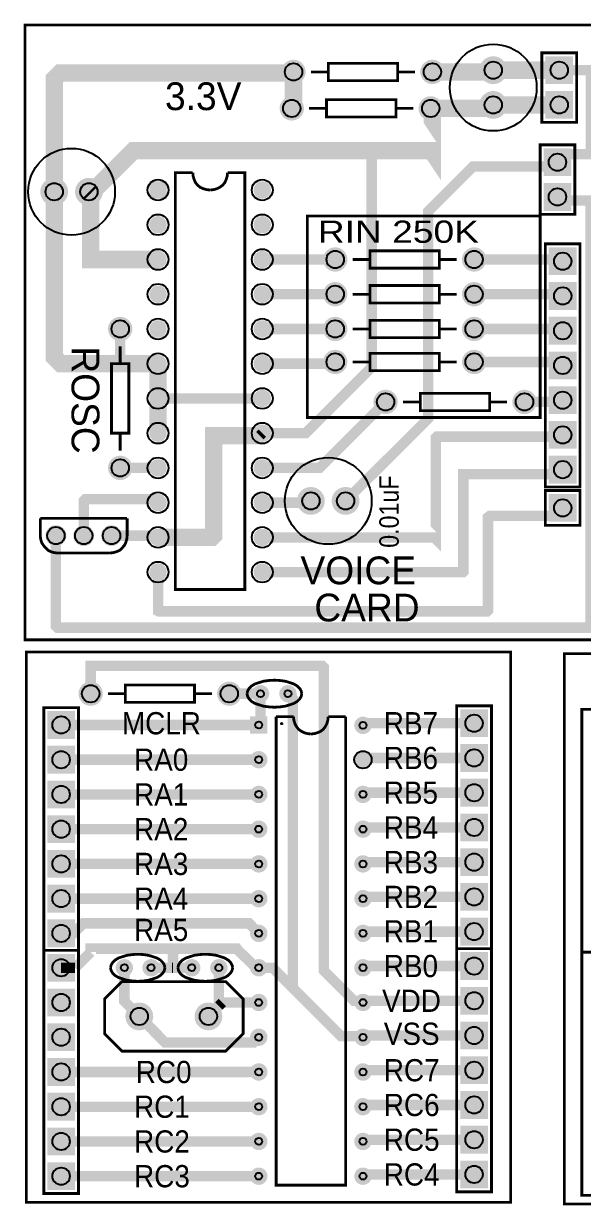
# Model space of a CAD drawing. Extents: x -4.21 to 4.21, y -2.67 to 2.66.
# Drawn here: x -0.339 to 1.272, y -0.753 to 2.649 of the extents above; entities that cross this region are included whole.
import ezdxf

# ---------------------------------------------------------------- set-up
doc = ezdxf.new("R2010")
doc.units = 0
doc.layers.get('0').update_dxf_attribs({"linetype": 'CONTINUOUS'})

# ---------------------------------------------------------------- blocks, each defined once
blk = doc.blocks.new('RPAD')
blk.add_trace([(-0.5, -0.5), (-0.5, 0.5), (0.5, -0.5), (0.5, 0.5)])
blk = doc.blocks.new('EPAD')
at = {"const_width": 0.5}
blk.add_lwpolyline([(-0.25, 0, 1), (0.25, 0, 1)], format="xyb", close=True, dxfattribs=at)

msp = doc.modelspace()

# ---------------------------------------------------------------- linework, layer by layer
for points, const_width in [([(-0.335, 0.875), (1.427, 0.875), (1.427, 2.645), (-0.335, 2.645), (-0.335, 0.875)], 0.008), ([(1.153, 2.365), (1.253, 2.365), (1.253, 2.565), (1.153, 2.565), (1.153, 2.365)], 0.008), ([(0.438, 2.51), (0.436, 2.507), (-0.234, 2.507), (-0.251, 2.49), (-0.251, 2.165)], 0.05), ([(0.433, 2.405), (0.438, 2.41), (0.438, 2.51)], 0.05), ([(0.538, 2.485), (0.738, 2.485), (0.738, 2.535), (0.538, 2.535), (0.538, 2.485)], 0.008), ([(1.013, 2.515), (1.008, 2.51), (0.838, 2.51)], 0.05), ([(1.203, 2.515), (1.013, 2.515)], 0.05), ([(1.198, 2.25), (1.222, 2.273), (1.294, 2.273), (1.294, 2.514), (1.293, 2.515), (1.203, 2.515)], 0.03), ([(0.538, 2.51), (0.488, 2.51)], 0.008), ([(0.788, 2.51), (0.738, 2.51)], 0.008), ([(0.533, 2.38), (0.733, 2.38), (0.733, 2.43), (0.533, 2.43), (0.533, 2.38)], 0.008), ([(0.833, 2.405), (0.838, 2.4), (0.838, 2.28), (0.836, 2.283), (0.731, 2.283)], 0.05), ([(1.203, 2.415), (1.013, 2.415), (1.003, 2.405), (0.833, 2.405)], 0.05), ([(0.533, 2.405), (0.483, 2.405)], 0.008), ([(0.783, 2.405), (0.733, 2.405)], 0.008), ([(-0.146, 2.16), (-0.023, 2.283), (0.663, 2.283)], 0.05), ([(0.663, 2.283), (0.663, 1.66), (0.473, 1.47), (0.348, 1.47)], 0.03), ([(0.677, 2.283), (0.663, 2.283)], 0.05), ([(0.731, 2.283), (0.677, 2.283)], 0.05), ([(1.148, 2.1), (1.248, 2.1), (1.248, 2.3), (1.148, 2.3), (1.148, 2.1)], 0.008), ([(1.198, 2.25), (1.187, 2.238), (0.955, 2.238), (0.826, 2.109), (0.826, 1.512), (0.588, 1.275)], 0.03), ([(0.248, 2.22), (0.298, 2.22), (0.298, 1.02), (0.098, 1.02), (0.098, 2.22), (0.148, 2.22)], 0.008), ([(0.198, 2.17), (0.188, 2.171), (0.178, 2.174), (0.169, 2.178), (0.162, 2.184), (0.156, 2.191), (0.152, 2.2), (0.149, 2.21), (0.148, 2.22)], 0.008), ([(0.198, 2.17), (0.208, 2.171), (0.218, 2.174), (0.226, 2.178), (0.234, 2.184), (0.24, 2.191), (0.244, 2.2), (0.247, 2.21), (0.248, 2.22)], 0.008), ([(-0.234, 1.672), (-0.251, 1.689), (-0.251, 2.165)], 0.05), ([(-0.151, 2.165), (-0.146, 2.16)], 0.05), ([(-0.146, 2.16), (-0.146, 1.97), (0.048, 1.97)], 0.05), ([(1.198, 2.15), (1.208, 2.14), (1.288, 2.14), (1.293, 2.135), (1.293, 0.91), (-0.241, 0.91), (-0.246, 0.915), (-0.246, 1.175)], 0.03), ([(0.478, 1.515), (1.148, 1.515), (1.148, 2.095), (0.478, 2.095), (0.478, 1.515)], 0.008), ([(1.163, 1.315), (1.263, 1.315), (1.263, 2.015), (1.163, 2.015), (1.163, 1.315)], 0.008), ([(0.558, 1.97), (0.348, 1.97)], 0.03), ([(0.608, 1.97), (0.658, 1.97)], 0.008), ([(0.658, 1.945), (0.858, 1.945), (0.858, 1.995), (0.658, 1.995), (0.658, 1.945)], 0.008), ([(0.858, 1.97), (0.908, 1.97)], 0.008), ([(1.213, 1.965), (1.208, 1.97), (0.958, 1.97)], 0.03), ([(0.558, 1.87), (0.348, 1.87)], 0.03), ([(0.608, 1.87), (0.658, 1.87)], 0.008), ([(0.658, 1.845), (0.858, 1.845), (0.858, 1.895), (0.658, 1.895), (0.658, 1.845)], 0.008), ([(0.858, 1.87), (0.908, 1.87)], 0.008), ([(1.213, 1.865), (1.208, 1.87), (0.958, 1.87)], 0.03), ([(-0.053, 1.67), (-0.061, 1.677), (-0.061, 1.77)], 0.03), ([(0.558, 1.77), (0.348, 1.77)], 0.03), ([(0.608, 1.77), (0.658, 1.77)], 0.008), ([(0.658, 1.745), (0.858, 1.745), (0.858, 1.795), (0.658, 1.795), (0.658, 1.745)], 0.008), ([(0.858, 1.77), (0.908, 1.77)], 0.008), ([(1.213, 1.765), (1.208, 1.77), (0.958, 1.77)], 0.03), ([(-0.061, 1.67), (-0.061, 1.72)], 0.008), ([(0.658, 1.65), (0.858, 1.65), (0.858, 1.7), (0.658, 1.7), (0.658, 1.65)], 0.008), ([(-0.234, 1.672), (-0.232, 1.67), (-0.053, 1.67)], 0.05), ([(-0.086, 1.47), (-0.036, 1.47), (-0.036, 1.67), (-0.086, 1.67), (-0.086, 1.47)], 0.008), ([(-0.053, 1.67), (0.048, 1.67)], 0.05), ([(0.048, 1.57), (0.048, 1.67)], 0.05), ([(0.558, 1.675), (0.553, 1.67), (0.348, 1.67)], 0.03), ([(0.608, 1.675), (0.658, 1.675)], 0.008), ([(0.858, 1.675), (0.908, 1.675)], 0.008), ([(1.213, 1.665), (1.203, 1.675), (0.958, 1.675)], 0.03), ([(0.048, 1.47), (0.048, 1.57)], 0.05), ([(0.348, 1.57), (0.048, 1.57)], 0.03), ([(0.703, 1.56), (0.513, 1.37), (0.348, 1.37)], 0.03), ([(0.803, 1.535), (1.003, 1.535), (1.003, 1.585), (0.803, 1.585), (0.803, 1.535)], 0.008), ([(1.213, 1.565), (1.208, 1.56), (1.103, 1.56)], 0.03), ([(0.753, 1.56), (0.803, 1.56)], 0.008), ([(1.003, 1.56), (1.053, 1.56)], 0.008), ([(-0.061, 1.42), (-0.061, 1.47)], 0.008), ([(0.341, 1.463), (0.208, 1.463), (0.208, 1.175), (0.203, 1.17), (0.048, 1.17)], 0.05), ([(0.341, 1.463), (0.348, 1.47)], 0.03), ([(1.213, 1.465), (1.208, 1.46), (0.851, 1.46), (0.848, 1.457), (0.848, 1.165), (0.843, 1.17), (0.348, 1.17)], 0.03), ([(0.048, 1.37), (-0.061, 1.37)], 0.03), ([(1.213, 1.365), (1.201, 1.352), (0.927, 1.352), (0.927, 1.071), (0.926, 1.07), (0.348, 1.07)], 0.03), ([(0.048, 1.27), (0.038, 1.28), (-0.161, 1.28), (-0.166, 1.275), (-0.166, 1.175)], 0.03), ([(1.163, 1.205), (1.263, 1.205), (1.263, 1.305), (1.163, 1.305), (1.163, 1.205)], 0.008), ([(1.213, 1.255), (1.19, 1.232), (1.003, 1.232), (0.998, 1.228), (0.998, 0.96), (0.995, 0.957), (0.05, 0.957), (0.048, 0.958), (0.048, 1.07)], 0.03), ([(0.488, 1.275), (0.483, 1.27), (0.348, 1.27)], 0.03), ([(-0.291, 1.225), (-0.041, 1.225)], 0.008), ([(-0.291, 1.225), (-0.291, 1.175), (-0.29, 1.165), (-0.287, 1.155), (-0.282, 1.147), (-0.276, 1.14), (-0.269, 1.133), (-0.261, 1.129), (-0.251, 1.126), (-0.241, 1.125)], 0.008), ([(-0.041, 1.225), (-0.041, 1.175)], 0.008), ([(0.048, 1.17), (0.043, 1.175), (-0.086, 1.175)], 0.03), ([(-0.041, 1.175), (-0.042, 1.165), (-0.045, 1.155), (-0.049, 1.147), (-0.055, 1.14), (-0.062, 1.133), (-0.071, 1.129), (-0.081, 1.126), (-0.091, 1.125)], 0.008), ([(-0.091, 1.125), (-0.241, 1.125)], 0.008), ([(-0.331, -0.744), (1.063, -0.744), (1.063, 0.84), (-0.331, 0.84), (-0.331, -0.744)], 0.008), ([(1.218, -0.749), (2.613, -0.749), (2.613, 0.835), (1.218, 0.835), (1.218, -0.749)], 0.008), ([(-0.146, 0.72), (-0.146, 0.8), (0.521, 0.8), (0.525, 0.796), (0.525, -0.077), (0.612, -0.164), (0.643, -0.164)], 0.03), ([(-0.046, 0.695), (0.153, 0.695), (0.153, 0.745), (-0.046, 0.745), (-0.046, 0.695)], 0.008), ([(0.304, 0.72), (0.306, 0.728), (0.31, 0.735), (0.317, 0.742), (0.327, 0.748), (0.339, 0.752), (0.352, 0.756), (0.367, 0.758), (0.383, 0.759)], 0.008), ([(0.462, 0.72), (0.46, 0.728), (0.456, 0.735), (0.449, 0.742), (0.439, 0.748), (0.427, 0.752), (0.414, 0.756), (0.399, 0.758), (0.383, 0.759)], 0.008), ([(-0.096, 0.72), (-0.046, 0.72)], 0.008), ([(0.153, 0.72), (0.203, 0.72)], 0.008), ([(0.253, 0.72), (0.343, 0.72)], 0.03), ([(0.304, 0.72), (0.306, 0.712), (0.31, 0.705), (0.317, 0.698), (0.327, 0.692), (0.339, 0.688), (0.352, 0.684), (0.367, 0.682), (0.383, 0.681)], 0.008), ([(0.343, 0.72), (0.343, 0.635), (0.338, 0.63)], 0.03), ([(0.462, 0.72), (0.46, 0.712), (0.456, 0.705), (0.449, 0.698), (0.439, 0.692), (0.427, 0.688), (0.414, 0.684), (0.399, 0.682), (0.383, 0.681)], 0.008), ([(0.422, 0.72), (0.436, 0.706), (0.436, -0.127)], 0.03), ([(-0.281, -0.019), (-0.181, -0.019), (-0.181, 0.68), (-0.281, 0.68), (-0.281, -0.019)], 0.008), ([(0.908, -0.014), (1.008, -0.014), (1.008, 0.685), (0.908, 0.685), (0.908, -0.014)], 0.008), ([(0.388, 0.654), (0.388, -0.695), (0.588, -0.695), (0.588, 0.654)], 0.008), ([(0.388, 0.654), (0.438, 0.654)], 0.008), ([(0.438, 0.654), (0.439, 0.644), (0.442, 0.634), (0.446, 0.626), (0.452, 0.618), (0.46, 0.612), (0.468, 0.608), (0.478, 0.605), (0.488, 0.604)], 0.008), ([(0.538, 0.654), (0.537, 0.644), (0.534, 0.634), (0.53, 0.626), (0.524, 0.618), (0.517, 0.612), (0.508, 0.608), (0.498, 0.605), (0.488, 0.604)], 0.008), ([(0.588, 0.654), (0.538, 0.654)], 0.008), ([(0.958, 0.635), (0.644, 0.635), (0.638, 0.629)], 0.03), ([(1.268, -0.024), (1.368, -0.024), (1.368, 0.675), (1.268, 0.675), (1.268, -0.024)], 0.008), ([(0.338, 0.63), (-0.231, 0.63)], 0.03), ([(0.338, 0.53), (-0.231, 0.53)], 0.03), ([(0.958, 0.535), (0.643, 0.535), (0.638, 0.53)], 0.03), ([(0.338, 0.43), (-0.231, 0.43)], 0.03), ([(0.958, 0.435), (0.643, 0.435), (0.638, 0.43)], 0.03), ([(0.338, 0.33), (-0.231, 0.33)], 0.03), ([(0.958, 0.335), (0.643, 0.335), (0.638, 0.33)], 0.03), ([(0.338, 0.23), (-0.231, 0.23)], 0.03), ([(0.958, 0.235), (0.643, 0.235), (0.638, 0.23)], 0.03), ([(0.338, 0.13), (-0.231, 0.13)], 0.03), ([(0.958, 0.135), (0.643, 0.135), (0.638, 0.13)], 0.03), ([(-0.231, 0.03), (-0.196, 0.03), (-0.167, 0.059), (0.31, 0.059), (0.338, 0.03)], 0.03), ([(0.958, 0.035), (0.643, 0.035), (0.638, 0.03)], 0.03), ([(-0.146, -0.024), (-0.146, -0.014), (0.092, -0.014), (0.143, -0.014)], 0.03), ([(0.091, -0.069), (0.091, -0.015), (0.092, -0.014)], 0.03), ([(0.143, -0.014), (0.275, -0.014), (0.278, -0.018), (0.33, -0.069), (0.338, -0.069)], 0.03), ([(-0.281, -0.719), (-0.181, -0.719), (-0.181, -0.019), (-0.281, -0.019), (-0.281, -0.719)], 0.008), ([(-0.146, -0.024), (-0.191, -0.069)], 0.03), ([(-0.089, -0.069), (-0.087, -0.061), (-0.083, -0.054), (-0.076, -0.047), (-0.066, -0.041), (-0.054, -0.037), (-0.041, -0.033), (-0.026, -0.031), (-0.01, -0.03)], 0.008), ([(0.068, -0.069), (0.066, -0.061), (0.062, -0.054), (0.055, -0.047), (0.045, -0.041), (0.033, -0.037), (0.02, -0.033), (0.006, -0.031), (-0.01, -0.03)], 0.008), ([(0.105, -0.069), (0.107, -0.061), (0.111, -0.054), (0.118, -0.047), (0.128, -0.041), (0.14, -0.037), (0.153, -0.033), (0.168, -0.031), (0.184, -0.03)], 0.008), ([(0.263, -0.069), (0.261, -0.061), (0.257, -0.054), (0.25, -0.047), (0.24, -0.041), (0.228, -0.037), (0.215, -0.033), (0.2, -0.031), (0.184, -0.03)], 0.008), ([(0.908, -0.714), (1.008, -0.714), (1.008, -0.014), (0.908, -0.014), (0.908, -0.714)], 0.008), ([(1.268, -0.724), (1.368, -0.724), (1.368, -0.024), (1.268, -0.024), (1.268, -0.724)], 0.008), ([(-0.231, -0.069), (-0.191, -0.069)], 0.03), ([(-0.089, -0.069), (-0.087, -0.077), (-0.083, -0.084), (-0.076, -0.091), (-0.066, -0.097), (-0.054, -0.101), (-0.041, -0.105), (-0.026, -0.107), (-0.01, -0.108)], 0.008), ([(-0.049, -0.069), (-0.049, -0.165), (-0.006, -0.209)], 0.03), ([(0.068, -0.069), (0.066, -0.077), (0.062, -0.084), (0.055, -0.091), (0.045, -0.097), (0.033, -0.101), (0.02, -0.105), (0.006, -0.107), (-0.01, -0.108)], 0.008), ([(0.028, -0.069), (0.088, -0.069)], 0.03), ([(0.091, -0.069), (0.088, -0.069)], 0.03), ([(0.091, -0.069), (0.145, -0.069)], 0.03), ([(0.105, -0.069), (0.107, -0.077), (0.111, -0.084), (0.118, -0.091), (0.128, -0.097), (0.14, -0.101), (0.153, -0.105), (0.168, -0.107), (0.184, -0.108)], 0.008), ([(0.193, -0.209), (0.223, -0.179), (0.223, -0.069)], 0.03), ([(0.263, -0.069), (0.261, -0.077), (0.257, -0.084), (0.25, -0.091), (0.24, -0.097), (0.228, -0.101), (0.215, -0.105), (0.2, -0.107), (0.184, -0.108)], 0.008), ([(0.338, -0.069), (0.378, -0.069), (0.436, -0.127), (0.575, -0.266), (0.635, -0.266), (0.638, -0.269)], 0.03), ([(0.958, -0.064), (0.643, -0.064), (0.638, -0.069)], 0.03), ([(0.243, -0.309), (-0.056, -0.309), (-0.106, -0.259), (-0.106, -0.159), (-0.056, -0.109), (0.243, -0.109), (0.293, -0.159), (0.293, -0.259), (0.243, -0.309)], 0.008), ([(0.233, -0.169), (0.223, -0.179)], 0.03), ([(0.338, -0.169), (0.233, -0.169)], 0.03), ([(0.958, -0.164), (0.643, -0.164), (0.638, -0.169)], 0.03), ([(0.338, -0.269), (0.323, -0.284), (0.068, -0.284), (-0.006, -0.209)], 0.03), ([(0.958, -0.264), (0.643, -0.264), (0.638, -0.269)], 0.03), ([(0.338, -0.369), (-0.231, -0.369)], 0.03), ([(0.958, -0.364), (0.643, -0.364), (0.638, -0.369)], 0.03), ([(0.338, -0.469), (-0.231, -0.469)], 0.03), ([(0.958, -0.464), (0.643, -0.464), (0.638, -0.469)], 0.03), ([(0.338, -0.569), (-0.231, -0.569)], 0.03), ([(0.958, -0.564), (0.643, -0.564), (0.638, -0.569)], 0.03), ([(0.338, -0.669), (-0.231, -0.669)], 0.03), ([(0.958, -0.664), (0.643, -0.664), (0.638, -0.669)], 0.03)]:
    msp.add_lwpolyline(points, dxfattribs=dict(const_width=const_width))
for centre, radius in [((0.438, 2.51), 0.025), ((0.838, 2.51), 0.025), ((1.013, 2.515), 0.025), ((1.203, 2.515), 0.025), ((0.433, 2.405), 0.025), ((0.833, 2.405), 0.025), ((1.013, 2.415), 0.025), ((1.203, 2.415), 0.025), ((1.198, 2.25), 0.025), ((-0.251, 2.165), 0.025), ((-0.151, 2.165), 0.025), ((0.048, 2.17), 0.03), ((0.348, 2.17), 0.03), ((1.198, 2.15), 0.025), ((0.048, 2.07), 0.03), ((0.348, 2.07), 0.03), ((0.048, 1.97), 0.03), ((0.348, 1.97), 0.03), ((0.558, 1.97), 0.025), ((0.958, 1.97), 0.025), ((1.213, 1.965), 0.025), ((0.048, 1.87), 0.03), ((0.348, 1.87), 0.03), ((0.558, 1.87), 0.025), ((0.958, 1.87), 0.025), ((1.213, 1.865), 0.025), ((-0.061, 1.77), 0.025), ((0.048, 1.77), 0.03), ((0.348, 1.77), 0.03), ((0.558, 1.77), 0.025), ((0.958, 1.77), 0.025), ((1.213, 1.765), 0.025), ((0.048, 1.67), 0.03), ((0.348, 1.67), 0.03), ((0.558, 1.675), 0.025), ((0.958, 1.675), 0.025), ((1.213, 1.665), 0.025), ((0.048, 1.57), 0.03), ((0.348, 1.57), 0.03), ((0.703, 1.56), 0.025), ((1.103, 1.56), 0.025), ((1.213, 1.565), 0.025), ((0.048, 1.47), 0.03), ((0.348, 1.47), 0.03), ((1.213, 1.465), 0.025), ((-0.061, 1.37), 0.025), ((0.048, 1.37), 0.03), ((0.348, 1.37), 0.03), ((1.213, 1.365), 0.025), ((0.048, 1.27), 0.03), ((0.348, 1.27), 0.03), ((0.488, 1.275), 0.025), ((0.588, 1.275), 0.025), ((1.213, 1.255), 0.025), ((-0.246, 1.175), 0.025), ((-0.166, 1.175), 0.025), ((-0.086, 1.175), 0.025), ((0.048, 1.17), 0.03), ((0.348, 1.17), 0.03), ((0.048, 1.07), 0.03), ((0.348, 1.07), 0.03), ((-0.146, 0.72), 0.025), ((0.253, 0.72), 0.025), ((0.343, 0.72), 0.01), ((0.422, 0.72), 0.01), ((-0.231, 0.63), 0.025), ((0.958, 0.635), 0.025), ((0.338, 0.63), 0.01), ((0.638, 0.629), 0.01), ((-0.231, 0.53), 0.025), ((0.638, 0.53), 0.025), ((0.958, 0.535), 0.025), ((0.338, 0.53), 0.01), ((-0.231, 0.43), 0.025), ((0.958, 0.435), 0.025), ((0.338, 0.43), 0.01), ((0.638, 0.43), 0.01), ((-0.231, 0.33), 0.025), ((0.958, 0.335), 0.025), ((0.338, 0.33), 0.01), ((0.638, 0.33), 0.01), ((-0.231, 0.23), 0.025), ((0.338, 0.23), 0.01), ((0.638, 0.23), 0.01), ((0.958, 0.235), 0.025), ((-0.231, 0.13), 0.025), ((0.338, 0.13), 0.01), ((0.638, 0.13), 0.01), ((0.958, 0.135), 0.025), ((-0.231, 0.03), 0.025), ((0.338, 0.03), 0.01), ((0.638, 0.03), 0.01), ((0.958, 0.035), 0.025), ((-0.231, -0.069), 0.025), ((-0.049, -0.069), 0.01), ((0.028, -0.069), 0.01), ((0.145, -0.069), 0.01), ((0.223, -0.069), 0.01), ((0.338, -0.069), 0.01), ((0.638, -0.069), 0.01), ((0.958, -0.064), 0.025), ((-0.231, -0.169), 0.025), ((0.338, -0.169), 0.01), ((0.638, -0.169), 0.01), ((0.958, -0.164), 0.025), ((-0.006, -0.209), 0.025), ((0.193, -0.209), 0.025), ((-0.231, -0.269), 0.025), ((0.338, -0.269), 0.01), ((0.638, -0.269), 0.01), ((0.958, -0.264), 0.025), ((0.958, -0.364), 0.025), ((-0.231, -0.369), 0.025), ((0.338, -0.369), 0.01), ((0.638, -0.369), 0.01), ((0.958, -0.464), 0.025), ((-0.231, -0.469), 0.025), ((0.338, -0.469), 0.01), ((0.638, -0.469), 0.01), ((-0.231, -0.569), 0.025), ((0.958, -0.564), 0.025), ((0.338, -0.569), 0.01), ((0.638, -0.569), 0.01), ((-0.231, -0.669), 0.025), ((0.958, -0.664), 0.025), ((0.338, -0.669), 0.01), ((0.638, -0.669), 0.01)]:
    msp.add_circle(centre, radius)
at = {"layer": '12632256'}
for centre, radius in [((1.013, 2.465), 0.125), ((-0.201, 2.165), 0.125), ((0.538, 1.275), 0.125), ((0.404, 0.634), 0.002)]:
    msp.add_circle(centre, radius, dxfattribs=at)

# ---------------------------------------------------------------- block references
for name, p, xscale, yscale in [('EPAD', (1.013, 2.515), 0.08, 0.08), ('EPAD', (0.438, 2.51), 0.07, 0.07), ('EPAD', (0.838, 2.51), 0.07, 0.07), ('EPAD', (1.013, 2.415), 0.08, 0.08), ('EPAD', (0.433, 2.405), 0.07, 0.07), ('EPAD', (0.833, 2.405), 0.07, 0.07), ('EPAD', (-0.251, 2.165), 0.08, 0.08), ('EPAD', (-0.151, 2.165), 0.08, 0.08), ('EPAD', (0.348, 2.17), 0.05, 0.05), ('EPAD', (0.048, 2.07), 0.05, 0.05), ('EPAD', (0.348, 2.07), 0.05, 0.05), ('EPAD', (0.048, 1.97), 0.05, 0.05), ('EPAD', (0.348, 1.97), 0.05, 0.05), ('EPAD', (0.558, 1.97), 0.07, 0.07), ('EPAD', (0.958, 1.97), 0.07, 0.07), ('EPAD', (0.048, 1.87), 0.05, 0.05), ('EPAD', (0.348, 1.87), 0.05, 0.05), ('EPAD', (0.558, 1.87), 0.07, 0.07), ('EPAD', (0.958, 1.87), 0.07, 0.07), ('EPAD', (-0.061, 1.77), 0.07, 0.07), ('EPAD', (0.558, 1.77), 0.07, 0.07), ('EPAD', (0.958, 1.77), 0.07, 0.07), ('EPAD', (0.048, 1.77), 0.05, 0.05), ('EPAD', (0.348, 1.77), 0.05, 0.05), ('EPAD', (0.558, 1.675), 0.07, 0.07), ('EPAD', (0.958, 1.675), 0.07, 0.07), ('EPAD', (0.048, 1.67), 0.05, 0.05), ('EPAD', (0.348, 1.67), 0.05, 0.05), ('EPAD', (0.048, 1.57), 0.05, 0.05), ('EPAD', (0.348, 1.57), 0.05, 0.05), ('EPAD', (0.703, 1.56), 0.07, 0.07), ('EPAD', (1.103, 1.56), 0.07, 0.07), ('EPAD', (0.048, 1.47), 0.05, 0.05), ('EPAD', (0.348, 1.47), 0.05, 0.05), ('EPAD', (-0.061, 1.37), 0.07, 0.07), ('EPAD', (0.048, 1.37), 0.05, 0.05), ('EPAD', (0.348, 1.37), 0.05, 0.05), ('EPAD', (0.048, 1.27), 0.05, 0.05), ('EPAD', (0.348, 1.27), 0.05, 0.05), ('EPAD', (0.488, 1.275), 0.08, 0.08), ('EPAD', (0.588, 1.275), 0.08, 0.08), ('RPAD', (1.213, 1.255), 0.08, 0.08), ('EPAD', (-0.246, 1.175), 0.06, 0.06), ('EPAD', (-0.166, 1.175), 0.06, 0.06), ('EPAD', (-0.086, 1.175), 0.06, 0.06), ('EPAD', (0.048, 1.17), 0.05, 0.05), ('EPAD', (0.348, 1.17), 0.05, 0.05), ('EPAD', (0.048, 1.07), 0.05, 0.05), ('EPAD', (0.348, 1.07), 0.05, 0.05), ('EPAD', (-0.146, 0.72), 0.07, 0.07), ('EPAD', (0.253, 0.72), 0.07, 0.07), ('EPAD', (0.343, 0.72), 0.05, 0.05), ('EPAD', (0.422, 0.72), 0.05, 0.05), ('RPAD', (0.338, 0.63), 0.05, 0.05), ('EPAD', (0.638, 0.629), 0.05, 0.05), ('EPAD', (0.338, 0.53), 0.05, 0.05), ('EPAD', (0.638, 0.53), 0.05, 0.05), ('EPAD', (0.338, 0.43), 0.05, 0.05), ('EPAD', (0.638, 0.43), 0.05, 0.05), ('EPAD', (0.338, 0.33), 0.05, 0.05), ('EPAD', (0.638, 0.33), 0.05, 0.05), ('EPAD', (0.338, 0.23), 0.05, 0.05), ('EPAD', (0.638, 0.23), 0.05, 0.05), ('EPAD', (0.338, 0.13), 0.05, 0.05), ('EPAD', (0.638, 0.13), 0.05, 0.05), ('EPAD', (0.338, 0.03), 0.05, 0.05), ('EPAD', (0.638, 0.03), 0.05, 0.05), ('EPAD', (-0.049, -0.069), 0.05, 0.05), ('EPAD', (0.028, -0.069), 0.05, 0.05), ('EPAD', (0.145, -0.069), 0.05, 0.05), ('EPAD', (0.223, -0.069), 0.05, 0.05), ('EPAD', (0.338, -0.069), 0.05, 0.05), ('EPAD', (0.638, -0.069), 0.05, 0.05), ('EPAD', (-0.006, -0.209), 0.08, 0.08), ('EPAD', (0.193, -0.209), 0.08, 0.08), ('EPAD', (0.338, -0.169), 0.05, 0.05), ('EPAD', (0.638, -0.169), 0.05, 0.05), ('EPAD', (0.338, -0.269), 0.05, 0.05), ('EPAD', (0.638, -0.269), 0.05, 0.05), ('EPAD', (0.338, -0.369), 0.05, 0.05), ('EPAD', (0.638, -0.369), 0.05, 0.05), ('EPAD', (0.338, -0.469), 0.05, 0.05), ('EPAD', (0.638, -0.469), 0.05, 0.05), ('EPAD', (0.338, -0.569), 0.05, 0.05), ('EPAD', (0.638, -0.569), 0.05, 0.05), ('EPAD', (0.338, -0.669), 0.05, 0.05), ('EPAD', (0.638, -0.669), 0.05, 0.05)]:
    msp.add_blockref(name, p, dxfattribs=dict(xscale=xscale, yscale=yscale))
for p, xscale, yscale, rotation in [((1.203, 2.515), 0.08, 0.08, 90), ((1.203, 2.415), 0.08, 0.08, 90), ((1.198, 2.25), 0.08, 0.08, 90), ((0.048, 2.17), 0.05, 0.05, 270), ((1.198, 2.15), 0.08, 0.08, 90), ((1.213, 1.965), 0.08, 0.08, 270), ((1.213, 1.865), 0.08, 0.08, 270), ((1.213, 1.765), 0.08, 0.08, 270), ((1.213, 1.665), 0.08, 0.08, 270), ((1.213, 1.565), 0.08, 0.08, 270), ((1.213, 1.465), 0.08, 0.08, 270), ((1.213, 1.365), 0.08, 0.08, 270), ((-0.231, 0.63), 0.08, 0.08, 270), ((0.958, 0.635), 0.08, 0.08, 270), ((-0.231, 0.53), 0.08, 0.08, 270), ((0.958, 0.535), 0.08, 0.08, 270), ((-0.231, 0.43), 0.08, 0.08, 270), ((0.958, 0.435), 0.08, 0.08, 270), ((0.958, 0.335), 0.08, 0.08, 270), ((-0.231, 0.33), 0.08, 0.08, 270), ((0.958, 0.235), 0.08, 0.08, 270), ((-0.231, 0.23), 0.08, 0.08, 270), ((0.958, 0.135), 0.08, 0.08, 270), ((-0.231, 0.13), 0.08, 0.08, 270), ((-0.231, 0.03), 0.08, 0.08, 270), ((0.958, 0.035), 0.08, 0.08, 270), ((-0.231, -0.069), 0.08, 0.08, 270), ((0.958, -0.064), 0.08, 0.08, 270), ((-0.231, -0.169), 0.08, 0.08, 270), ((0.958, -0.164), 0.08, 0.08, 270), ((-0.231, -0.269), 0.08, 0.08, 270), ((0.958, -0.264), 0.08, 0.08, 270), ((-0.231, -0.369), 0.08, 0.08, 270), ((0.958, -0.364), 0.08, 0.08, 270), ((-0.231, -0.469), 0.08, 0.08, 270), ((0.958, -0.464), 0.08, 0.08, 270), ((-0.231, -0.569), 0.08, 0.08, 270), ((0.958, -0.564), 0.08, 0.08, 270), ((-0.231, -0.669), 0.08, 0.08, 270), ((0.958, -0.664), 0.08, 0.08, 270)]:
    msp.add_blockref('RPAD', p, dxfattribs=dict(xscale=xscale, yscale=yscale, rotation=rotation))

# ---------------------------------------------------------------- texts
for s, p in [('3.3V', (0.068, 2.4)), ('VOICE', (0.458, 1.035)), ('CARD', (0.498, 0.928))]:
    msp.add_text(s, height=0.08, dxfattribs=at).set_placement(p)
for s, width, p in [('RIN 250K', 1.25, (0.508, 2.018)), ('MCLR', 0.9375, (-0.056, 0.603)), ('RB7', 0.9375, (0.698, 0.603)), ('RA0', 0.9375, (-0.021, 0.498)), ('RB6', 0.9375, (0.698, 0.503)), ('RA1', 0.9375, (-0.021, 0.398)), ('RB5', 0.9375, (0.698, 0.403)), ('RA2', 0.9375, (-0.021, 0.298)), ('RB4', 0.9375, (0.698, 0.303)), ('RA3', 0.9375, (-0.021, 0.198)), ('RB3', 0.9375, (0.698, 0.203)), ('RA4', 0.9375, (-0.021, 0.098)), ('RB2', 0.9375, (0.698, 0.103)), ('RA5', 0.9375, (-0.021, 0.008)), ('RB1', 0.9375, (0.698, 0.004)), ('RB0', 0.9375, (0.698, -0.096)), ('VDD', 0.9375, (0.693, -0.196)), ('VSS', 0.9375, (0.698, -0.291)), ('RC0', 0.9375, (-0.016, -0.401)), ('RC7', 0.9375, (0.698, -0.396)), ('RC1', 0.9375, (-0.021, -0.501)), ('RC6', 0.9375, (0.698, -0.496)), ('RC2', 0.9375, (-0.021, -0.601)), ('RC5', 0.9375, (0.698, -0.596)), ('RC3', 0.9375, (-0.021, -0.701)), ('RC4', 0.9375, (0.698, -0.696))]:
    msp.add_text(s, height=0.064, dxfattribs=dict(at, width=width)).set_placement(p)
msp.add_text('ROSC', height=0.08, rotation=-90, dxfattribs=at).set_placement((-0.201, 1.72))
at = {"layer": '12632256', "width": 0.892857}
msp.add_text('0.01uF', height=0.056, rotation=90, dxfattribs=at).set_placement((0.741, 1.14))

doc.saveas('drawing.dxf')
